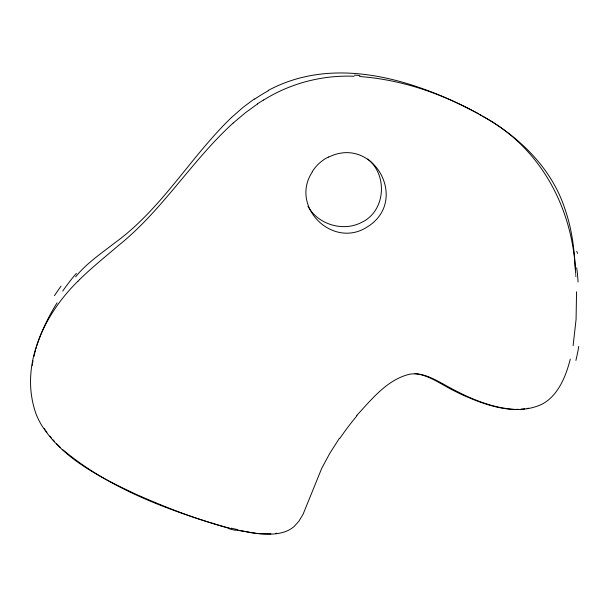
<?xml version="1.0" encoding="UTF-8"?>
<svg xmlns="http://www.w3.org/2000/svg" width="607" height="607" viewBox="0 0 607 607"><rect width="100%" height="100%" fill="white"/><g stroke="black" fill="none" stroke-linecap="round" stroke-linejoin="round"><path stroke-width="0.91" d="M32.254 365.384L32.497 363.897M573.122 345.626L576.066 319.494L576.551 291.785M32.755 362.402L33.028 360.915M33.962 356.468L34.311 354.989M34.485 354.253L34.865 352.781M570.299 359.109C566.612 373.29 561.255 387.843 550.45 398.207A39.243 38.689 -74 0 1 541.634 404.391C516.079 416.038 486.761 405.651 462.663 394.998A227.883 223.93 -60.6 0 1 455.47 391.477C442.184 385.225 429.938 375.232 414.9 373.616M35.054 352.052L35.487 350.436M35.942 348.828L36.412 347.219M36.906 345.618C41.655 330.534 48.735 316.255 57.081 302.847M312.393 171.789C289.236 206.668 332.818 249.318 367.129 227.018C409.983 200.864 373.32 134.921 328.645 157.137M339.442 438.231L329.821 453.285L321.725 468.338L303.045 514.341L298.864 521.254L294.183 526.421A28.059 27.558 86.7 0 1 288.401 530.321C279.03 534.881 268.18 534.494 258.058 533.545M75.602 276.86C86.467 263.271 101.119 253.574 114.67 242.952C161.614 209.066 190.272 157.205 231.464 117.523M356.734 415.484C371.628 399.383 386.985 379.77 409.353 374.291A31.663 30.972 -83.8 0 1 416.963 373.912C426.653 374.731 435.257 379.709 443.641 384.231C465.721 396.644 489.508 407.919 515.184 409.422M77.901 281.238C43.575 314.836 18.9 366.598 36.23 414.414A76.664 76.345 77.6 0 0 41.238 424.612C62.635 458.93 100.815 477.679 136.211 494.371C167.046 507.93 198.565 520.282 231.244 528.636M79.623 279.531C91.968 267.452 105.451 256.632 118.57 245.425C162.501 210.234 191.645 160.787 233.096 123.107M231.533 117.462L243.346 107.128L254.371 98.911M233.164 123.039L245.767 112.462L257.467 104.002M263.582 100.072C290.457 83.212 322.416 74.972 354.071 76.254M268.173 90.458C335.443 54.296 415.924 80.2 478.589 113.85M527.096 408.473L528.598 408.192M275.403 533.424L276.678 533.227M524.835 408.799L521.079 409.164M270.874 533.841L262.558 533.849M516.542 409.33L518.059 409.3M259.993 533.705L261.921 533.826M359.549 76.52C402.433 79.631 443.96 94.275 481.222 115.353M256.131 533.356L259.849 533.735M257.907 533.553L250.403 532.643M255.972 533.333L235.296 529.812M250.228 532.536L236.905 529.972M229.689 528.5C170.605 511.208 110.292 489.538 62.529 449.506M479.962 114.738C517.839 135.376 551.528 167.304 565.041 209.263C571.437 227.739 574.237 247.254 575.133 266.723M482.482 116.21C540.518 147.106 572.947 208.284 575.611 272.877M367.743 159.034C387.926 175.059 385.688 211.024 361.772 222.314C343.835 231.806 319.517 225.091 308.88 207.844M60.283 447.389L56.451 443.573M52.779 439.589L54.326 441.319M49.797 436.046L51.269 437.837M46.064 431.091L46.959 432.359M44.311 428.534L45.176 429.817M307.939 206.289L308.402 207.078M575.671 273.689L575.702 274.098M575.762 274.925L575.793 275.343M575.846 276.177L575.876 276.633M575.17 267.604L575.246 269.455M236.988 529.501A268.62 254.758 41.8 0 1 231.343 528.166M339.783 438.474A303.379 299.107 66.5 0 1 356.999 415.704M578.744 346.4A161.826 150.589 -72 0 1 575.891 360.421M576.658 267.808A62.164 6.518 -88.2 0 1 578.054 282.012M354.412 75.162A288.917 205.902 -54.2 0 1 359.89 75.48M257.398 103.903A88.061 42.042 -32.8 0 1 263.529 99.965M77.84 281.367A100.974 16.108 -53 0 1 79.563 279.66M54.478 295.647A107.143 41.951 -65.8 0 1 61.079 286.125M62.696 291.11A85.177 21.556 -62.2 0 1 76.406 273.362M254.591 99.191A79.214 39.189 -33.1 0 1 268.264 90.8M576.749 251.29A72.279 7.117 -86.1 0 1 577.515 253.4M235.22 530.268A267.679 254.659 42.8 0 1 229.598 528.947M312.218 171.735A28.984 20.471 -42.2 0 1 328.599 156.917"/></g></svg>
